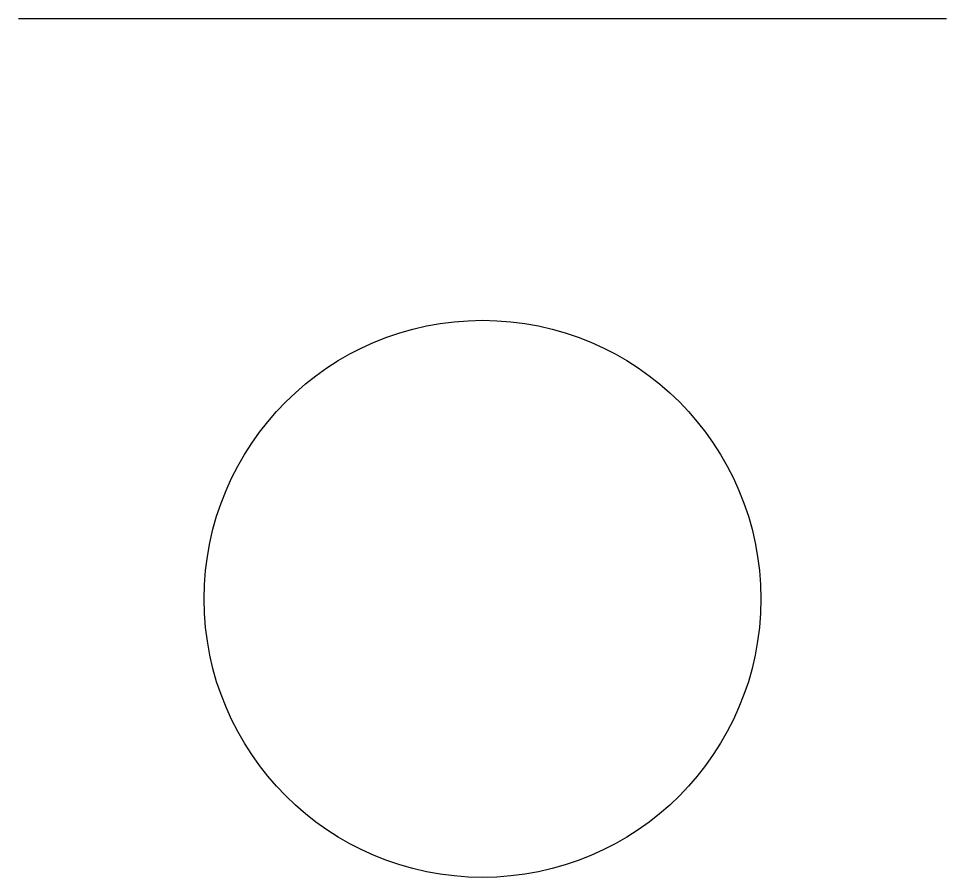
# Model space of a CAD drawing. Header units: millimetres. Extents: x 19.4 to 39.4, y 6.5 to 25.
import ezdxf

# ---------------------------------------------------------------- set-up
doc = ezdxf.new("R2010")
doc.units = ezdxf.units.MM
doc.layers.get('0').update_dxf_attribs({"linetype": 'CONTINUOUS'})

msp = doc.modelspace()

# ---------------------------------------------------------------- linework, layer by layer
msp.add_line((19.397, 25), (39.397, 25))
msp.add_circle((29.397, 12.5), 6)

doc.saveas('drawing.dxf')
